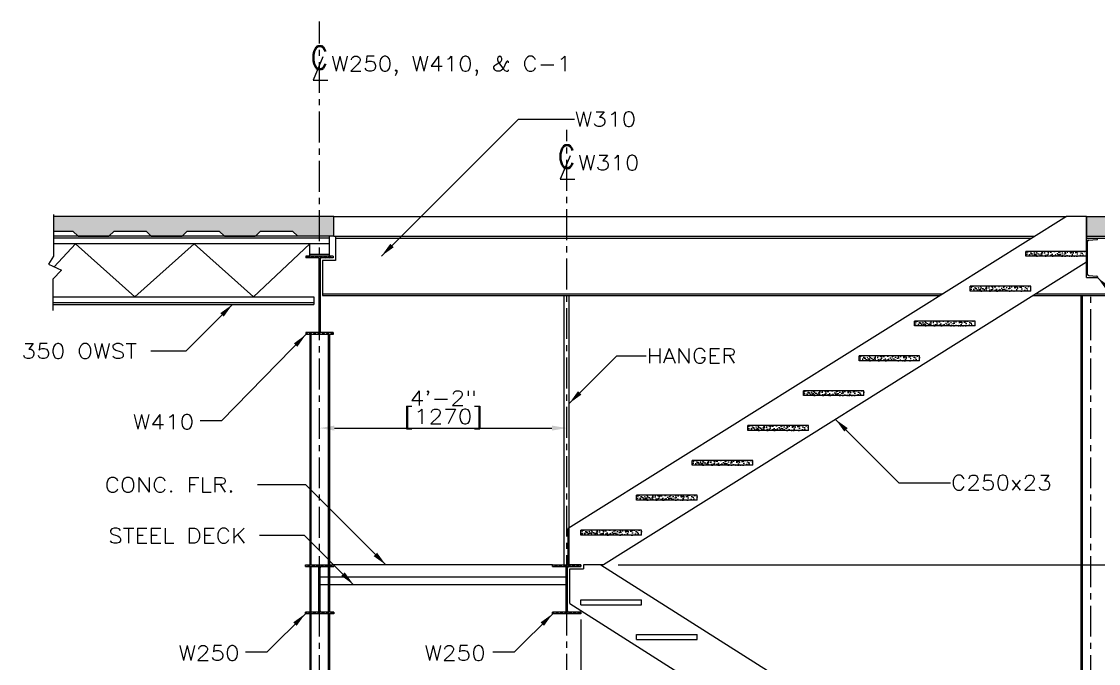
# Model space of a CAD drawing. Header units: inches. Extents: x -44 to 9761, y -1166 to 3580.
# Drawn here: x 8155.7 to 8373.6, y 2976.7 to 3106.6 of the extents above; entities that cross this region are included whole.
import ezdxf

# ---------------------------------------------------------------- set-up
doc = ezdxf.new("R2010")
doc.units = ezdxf.units.IN
doc.header["$MEASUREMENT"] = 0
doc.linetypes.add('CENTER', pattern=[2, 1.25, -0.25, 0.25, -0.25])
doc.layers.get('DEFPOINTS').update_dxf_attribs({"linetype": 'CONTINUOUS'})
for name, color, linetype in [('Center', 251, 'CENTER'), ('L1', 1, 'CONTINUOUS'), ('LAYER131A', 131, 'CONTINUOUS'), ('Section-Stiffener', 2, 'CONTINUOUS'), ('Section_Hanger', 150, 'CONTINUOUS'), ('Struc_Section_Conc', 71, 'CONTINUOUS'), ('Struc_Section_Dim', 5, 'CONTINUOUS'), ('Struc_Section_Steel', 11, 'CONTINUOUS'), ('Struc_Steel_Beam', 22, 'CONTINUOUS'), ('Struc_Steel_Deck', 41, 'CONTINUOUS'), ('Struc_Steel_Joist', 21, 'CONTINUOUS'), ('TEXT', 4, 'CONTINUOUS')]:
    doc.layers.add(name, color=color, linetype=linetype)
doc.styles.add('ROMANS', font='ROMANS.SHX', dxfattribs={"width": 0.8})
doc.styles.add('ROMANS-115', font='romans.shx', dxfattribs={"width": 1.15})
doc.dimstyles.new('48-ROMANS-115', dxfattribs={"dimtxt": 3, "dimasz": 3, "dimexe": 3, "dimexo": 3, "dimgap": 0.0625, "dimtad": 1, "dimdec": 4, "dimzin": 1, "dimdsep": 46, "dimlunit": 4, "dimtxsty": 'ROMANS-115', "dimcen": 0.0625, "dimclrd": 256, "dimclre": 256, "dimclrt": 256, "dimadec": 0, "dimazin": 0, "dimtfac": 1, "dimtdec": 4, "dimtofl": 0, "dimtmove": 0, "dimatfit": 0, "dimfxl": 1, "dimfrac": 2, "dimtolj": 1, "dimtzin": 0, "dimarcsym": 0})
doc.dimstyles.new('Copy of 48-ROMANS-115-BPV', dxfattribs={"dimtxt": 3, "dimasz": 3, "dimexe": 3, "dimexo": 3, "dimgap": 0.0625, "dimtad": 1, "dimdec": 4, "dimzin": 1, "dimdsep": 46, "dimlunit": 4, "dimtxsty": 'ROMANS-115', "dimcen": 0.0625, "dimclrd": 256, "dimclre": 256, "dimclrt": 256, "dimadec": 0, "dimazin": 0, "dimtfac": 1, "dimtdec": 4, "dimtofl": 0, "dimtmove": 0, "dimatfit": 0, "dimfxl": 1, "dimfrac": 2, "dimtolj": 1, "dimtzin": 0, "dimarcsym": 0})

# ---------------------------------------------------------------- blocks, each defined once
blk = doc.blocks.new('*D41')
at = {"layer": 'DEFPOINTS', "color": 0, "transparency": 16777216}
for p in [(8470.63, 3067.14), (8273.43, 2996.64), (8468.81, 2996.64)]:
    blk.add_point(p, dxfattribs=at)
at = {"layer": 'Struc_Section_Dim', "lineweight": -2, "transparency": 16777216}
for p, q in [((8467.63, 3067.14), (8465.81, 3067.14)), ((8468.81, 3064.14), (8468.81, 2999.64)), ((8276.43, 2996.64), (8471.81, 2996.64))]:
    blk.add_line(p, q, dxfattribs=at)
at = {"layer": 'Struc_Section_Dim', "transparency": 16777216}
for points in [[(8468.31, 3064.14), (8469.31, 3064.14), (8468.81, 3067.14)], [(8468.31, 2999.64), (8469.31, 2999.64), (8468.81, 2996.64)]]:
    blk.add_solid(points, dxfattribs=at)
at = {"layer": 'Struc_Section_Dim', "transparency": 16777216, "insert": (8466.46, 3031.89), "char_height": 3, "attachment_point": 5, "rotation": 90, "style": 'ROMANS-115'}
blk.add_mtext('\\A1;5\'-10 1/2" [1791]', dxfattribs=at)
blk = doc.blocks.new('*D42')
at = {"layer": 'DEFPOINTS', "color": 0, "transparency": 16777216}
for p in [(8273.43, 2996.64), (8468.81, 2926.14), (8468.81, 2926.14)]:
    blk.add_point(p, dxfattribs=at)
at = {"layer": 'Struc_Section_Dim', "lineweight": -2, "transparency": 16777216}
for p, q in [((8276.43, 2996.64), (8471.81, 2996.64)), ((8468.81, 2993.64), (8468.81, 2929.14))]:
    blk.add_line(p, q, dxfattribs=at)
at = {"layer": 'Struc_Section_Dim', "transparency": 16777216}
for points in [[(8468.31, 2993.64), (8469.31, 2993.64), (8468.81, 2996.64)], [(8468.31, 2929.14), (8469.31, 2929.14), (8468.81, 2926.14)]]:
    blk.add_solid(points, dxfattribs=at)
at = {"layer": 'Struc_Section_Dim', "transparency": 16777216, "insert": (8466.46, 2961.39), "char_height": 3, "attachment_point": 5, "rotation": 90, "style": 'ROMANS-115'}
blk.add_mtext('\\A1;5\'-10 1/2" [1791]', dxfattribs=at)
blk = doc.blocks.new('*D45')
at = {"layer": 'DEFPOINTS', "color": 0, "transparency": 16777216}
for p in [(8268.9, 2988.59), (8371.15, 2900.16), (8371.15, 2899.15)]:
    blk.add_point(p, dxfattribs=at)
at = {"layer": 'Struc_Section_Dim', "lineweight": -2, "transparency": 16777216}
for p, q in [((8271.9, 2899.15), (8368.15, 2899.15)), ((8371.15, 2897.16), (8371.15, 2896.15))]:
    blk.add_line(p, q, dxfattribs=at)
at = {"layer": 'Struc_Section_Dim', "transparency": 16777216}
for points in [[(8271.9, 2899.65), (8271.9, 2898.65), (8268.9, 2899.15)], [(8368.15, 2899.65), (8368.15, 2898.65), (8371.15, 2899.15)]]:
    blk.add_solid(points, dxfattribs=at)
at = {"layer": 'Struc_Section_Dim', "transparency": 16777216, "insert": (8320.03, 2902.16), "char_height": 3, "attachment_point": 5, "style": 'ROMANS-115'}
blk.add_mtext('\\A1;\\A1;9T @ 11-\\H0.7x;\\S1/4;"[286]', dxfattribs=at)
blk = doc.blocks.new('*D46')
at = {"layer": 'DEFPOINTS', "color": 0, "transparency": 16777216}
for p in [(8268.9, 2988.59), (8371.15, 2932.19), (8371.15, 2886.88)]:
    blk.add_point(p, dxfattribs=at)
at = {"layer": 'Struc_Section_Dim', "lineweight": -2, "transparency": 16777216}
for p, q in [((8268.9, 2985.59), (8268.9, 2883.88)), ((8371.15, 2929.19), (8371.15, 2883.88)), ((8271.9, 2886.88), (8368.15, 2886.88))]:
    blk.add_line(p, q, dxfattribs=at)
at = {"layer": 'Struc_Section_Dim', "transparency": 16777216}
for points in [[(8271.9, 2887.38), (8271.9, 2886.38), (8268.9, 2886.88)], [(8368.15, 2887.38), (8368.15, 2886.38), (8371.15, 2886.88)]]:
    blk.add_solid(points, dxfattribs=at)
at = {"layer": 'Struc_Section_Dim', "transparency": 16777216, "insert": (8320.03, 2889.23), "char_height": 3, "attachment_point": 5, "style": 'ROMANS-115'}
blk.add_mtext('\\A1;8\'-6 1/4" [2597]', dxfattribs=at)
blk = doc.blocks.new('CLMARK')
at = {"layer": 'TEXT'}
for p, q in [((1.52, 4.57), (-3.55, -7.61)), ((-3.55, -7.61), (4.06, -7.61))]:
    blk.add_line(p, q, dxfattribs=at)
at = {"layer": 'TEXT', "style": 'ROMANS', "width": 0.8}
blk.add_text('C', height=12, dxfattribs=at).set_placement((-4.59, -1.9))
blk = doc.blocks.new('*D28')
at = {"layer": 'DEFPOINTS', "color": 0, "transparency": 16777216}
for p in [(8266.03, 3024.33), (8216.03, 3023.08), (8266.03, 3023.08)]:
    blk.add_point(p, dxfattribs=at)
at = {"layer": 'Section-Stiffener', "lineweight": -2, "transparency": 16777216}
blk.add_line((8219.03, 3024.33), (8263.03, 3024.33), dxfattribs=at)
at = {"layer": 'Section-Stiffener', "transparency": 16777216}
for points in [[(8219.03, 3024.83), (8219.03, 3023.83), (8216.03, 3024.33)], [(8263.03, 3024.83), (8263.03, 3023.83), (8266.03, 3024.33)]]:
    blk.add_solid(points, dxfattribs=at)
at = {"layer": 'Section-Stiffener', "transparency": 16777216, "char_height": 3, "attachment_point": 5, "style": 'ROMANS-115'}
for s, insert in [('\\A1;4\'-2"', (8241.03, 3030.38)), ('\\A1;[1270]', (8241.03, 3026.18))]:
    blk.add_mtext(s, dxfattribs=dict(at, insert=insert))

msp = doc.modelspace()

# ---------------------------------------------------------------- hatches: boundary and pattern name
at = {"layer": 'LAYER131A', "ltscale": 2}
h = msp.add_hatch(dxfattribs=at)
h.set_pattern_fill('AR-CONC', color=256, scale=0.2, style=0)
h.set_pattern_definition([(50, (7769.2176, 3009.6492), (1.4345204, -0.1255043), [0.15, -1.65]), (355, (7769.2176, 3009.6492), (-0.2775027, 1.5043843), [0.12, -1.32]), (100.4514, (7769.3371, 3009.6387), (1.1570188, 1.378879), [0.1274804, -1.4022842]), (46.1842, (7769.2176, 3010.0492), (2.134482, -0.331038), [0.225, -2.475]), (96.6356, (7769.3955, 3010.0216), (1.8693254, 1.948236), [0.1912206, -2.103426]), (351.1842, (7769.2176, 3010.0492), (1.869324, 1.948237), [0.18, -1.98]), (21, (7769.4176, 3009.9492), (1.193814, -0.8052378), [0.15, -1.65]), (326, (7769.4176, 3009.9492), (0.4866307, 1.4503), [0.12, -1.32]), (71.4514, (7769.5171, 3009.882), (1.6804453, 0.645061), [0.1274804, -1.4022842]), (37.5, (7769.2176, 3009.64916), (0.0243197, 0.6657877), [0, -1.304, 0, -1.34, 0, -1.325]), (7.5, (7769.2176, 3009.64916), (0.5261391, 0.7888234), [0, -0.764, 0, -1.274, 0, -0.505]), (327.5, (7768.7716, 3009.64916), (1.06764487, -0.04510974), [0, -0.5, 0, -1.56, 0, -2.07]), (317.5, (7768.5716, 3009.6492), (1.1663723, 0.20021), [0, -0.65, 0, -1.036, 0, -1.47])])
h.paths.add_polyline_path([(8429.5912, 3067.1448), (8371.15362, 3067.1448), (8371.15362, 3063.1448), (8429.63012, 3063.1448), (8429.63012, 3063.8607), (8429.04625, 3064.36613), (8429.90259, 3064.9882), (8429.5912, 3065.41587)])
h = msp.add_hatch(dxfattribs=at)
h.set_pattern_fill('AR-CONC', color=256, scale=0.2, style=0)
h.set_pattern_definition([(50, (7983.9376, 3066.0492), (1.4345204, -0.1255043), [0.15, -1.65]), (355, (7983.9376, 3066.0492), (-0.2775027, 1.504384), [0.12, -1.32]), (100.4514, (7984.0571, 3066.0387), (1.157019, 1.378879), [0.1274804, -1.402284]), (46.1842, (7983.9376, 3066.4492), (2.134482, -0.331038), [0.225, -2.475]), (96.6356, (7984.1154, 3066.4216), (1.869325, 1.948236), [0.19122, -2.103426]), (351.1842, (7983.9376, 3066.4492), (1.869324, 1.948237), [0.18, -1.98]), (21, (7984.1376, 3066.3492), (1.193814, -0.8052378), [0.15, -1.65]), (326, (7984.1376, 3066.3492), (0.4866307, 1.4503), [0.12, -1.32]), (71.4514, (7984.237, 3066.282), (1.6804453, 0.645061), [0.1274804, -1.402284]), (37.5, (7983.93756, 3066.04916), (0.0243197, 0.6657877), [0, -1.304, 0, -1.34, 0, -1.325]), (7.5, (7983.93756, 3066.04916), (0.5261391, 0.7888234), [0, -0.764, 0, -1.274, 0, -0.505]), (327.5, (7983.49156, 3066.04916), (1.0676449, -0.04510974), [0, -0.5, 0, -1.56, 0, -2.07]), (317.5, (7983.2916, 3066.0492), (1.1663723, 0.20021), [0, -0.65, 0, -1.036, 0, -1.47])])
h.paths.add_polyline_path([(8371.15362, 3060.0948), (8358.90362, 3060.0948), (8358.90362, 3059.0948), (8371.15362, 3059.0948)])
h = msp.add_hatch(dxfattribs=at)
h.set_pattern_fill('AR-CONC', color=256, scale=0.2, style=0)
h.set_pattern_definition([(50, (7972.6876, 3058.9992), (1.4345204, -0.1255043), [0.15, -1.65]), (355, (7972.6876, 3058.9992), (-0.2775027, 1.504384), [0.12, -1.32]), (100.4514, (7972.8071, 3058.9887), (1.157019, 1.378879), [0.1274804, -1.402284]), (46.1842, (7972.6876, 3059.3992), (2.134482, -0.331038), [0.225, -2.475]), (96.6356, (7972.8654, 3059.3716), (1.869325, 1.948236), [0.19122, -2.103426]), (351.1842, (7972.6876, 3059.3992), (1.869324, 1.948237), [0.18, -1.98]), (21, (7972.8876, 3059.2992), (1.193814, -0.8052378), [0.15, -1.65]), (326, (7972.8876, 3059.2992), (0.4866307, 1.4503), [0.12, -1.32]), (71.4514, (7972.987, 3059.232), (1.6804453, 0.645061), [0.1274804, -1.402284]), (37.5, (7972.68756, 3058.99916), (0.0243197, 0.6657877), [0, -1.304, 0, -1.34, 0, -1.325]), (7.5, (7972.68756, 3058.99916), (0.5261391, 0.7888234), [0, -0.764, 0, -1.274, 0, -0.505]), (327.5, (7972.24156, 3058.99916), (1.0676449, -0.04510974), [0, -0.5, 0, -1.56, 0, -2.07]), (317.5, (7972.0416, 3058.9992), (1.1663723, 0.20021), [0, -0.65, 0, -1.036, 0, -1.47])])
h.paths.add_polyline_path([(8359.90362, 3053.0448), (8347.65362, 3053.0448), (8347.65362, 3052.0448), (8359.90362, 3052.0448)])
h = msp.add_hatch(dxfattribs=at)
h.set_pattern_fill('AR-CONC', color=256, scale=0.2, style=0)
h.set_pattern_definition([(50, (7961.4376, 3051.9492), (1.4345204, -0.1255043), [0.15, -1.65]), (355, (7961.4376, 3051.9492), (-0.2775027, 1.504384), [0.12, -1.32]), (100.4514, (7961.5571, 3051.9387), (1.157019, 1.378879), [0.1274804, -1.402284]), (46.1842, (7961.4376, 3052.3492), (2.134482, -0.331038), [0.225, -2.475]), (96.6356, (7961.6154, 3052.3216), (1.869325, 1.948236), [0.19122, -2.103426]), (351.1842, (7961.4376, 3052.3492), (1.869324, 1.948237), [0.18, -1.98]), (21, (7961.6376, 3052.2492), (1.193814, -0.8052378), [0.15, -1.65]), (326, (7961.6376, 3052.2492), (0.4866307, 1.4503), [0.12, -1.32]), (71.4514, (7961.737, 3052.182), (1.6804453, 0.645061), [0.1274804, -1.402284]), (37.5, (7961.43756, 3051.94916), (0.0243197, 0.6657877), [0, -1.304, 0, -1.34, 0, -1.325]), (7.5, (7961.43756, 3051.94916), (0.5261391, 0.7888234), [0, -0.764, 0, -1.274, 0, -0.505]), (327.5, (7960.99156, 3051.94916), (1.0676449, -0.04510974), [0, -0.5, 0, -1.56, 0, -2.07]), (317.5, (7960.7916, 3051.9492), (1.1663723, 0.20021), [0, -0.65, 0, -1.036, 0, -1.47])])
h.paths.add_polyline_path([(8348.65362, 3045.9948), (8336.40362, 3045.9948), (8336.40362, 3044.9948), (8348.65362, 3044.9948)])
h = msp.add_hatch(dxfattribs=at)
h.set_pattern_fill('AR-CONC', color=256, scale=0.2, style=0)
h.set_pattern_definition([(50, (7950.1876, 3044.8992), (1.4345204, -0.1255043), [0.15, -1.65]), (355, (7950.1876, 3044.8992), (-0.2775027, 1.504384), [0.12, -1.32]), (100.4514, (7950.3071, 3044.8887), (1.157019, 1.378879), [0.1274804, -1.402284]), (46.1842, (7950.1876, 3045.2992), (2.134482, -0.331038), [0.225, -2.475]), (96.6356, (7950.3654, 3045.2716), (1.869325, 1.948236), [0.19122, -2.103426]), (351.1842, (7950.1876, 3045.2992), (1.869324, 1.948237), [0.18, -1.98]), (21, (7950.3876, 3045.1992), (1.193814, -0.8052378), [0.15, -1.65]), (326, (7950.3876, 3045.1992), (0.4866307, 1.4503), [0.12, -1.32]), (71.4514, (7950.487, 3045.132), (1.6804453, 0.645061), [0.1274804, -1.402284]), (37.5, (7950.18756, 3044.89916), (0.0243197, 0.6657877), [0, -1.304, 0, -1.34, 0, -1.325]), (7.5, (7950.18756, 3044.89916), (0.5261391, 0.7888234), [0, -0.764, 0, -1.274, 0, -0.505]), (327.5, (7949.74156, 3044.89916), (1.0676449, -0.04510974), [0, -0.5, 0, -1.56, 0, -2.07]), (317.5, (7949.5416, 3044.8992), (1.1663723, 0.20021), [0, -0.65, 0, -1.036, 0, -1.47])])
h.paths.add_polyline_path([(8337.40362, 3038.9448), (8325.15362, 3038.9448), (8325.15362, 3037.9448), (8337.40362, 3037.9448)])
h = msp.add_hatch(dxfattribs=at)
h.set_pattern_fill('AR-CONC', color=256, scale=0.2, style=0)
h.set_pattern_definition([(50, (7938.9376, 3037.8492), (1.4345204, -0.1255043), [0.15, -1.65]), (355, (7938.9376, 3037.8492), (-0.2775027, 1.504384), [0.12, -1.32]), (100.4514, (7939.0571, 3037.8387), (1.157019, 1.378879), [0.1274804, -1.402284]), (46.1842, (7938.9376, 3038.2492), (2.134482, -0.331038), [0.225, -2.475]), (96.6356, (7939.1154, 3038.2216), (1.869325, 1.948236), [0.19122, -2.103426]), (351.1842, (7938.9376, 3038.2492), (1.869324, 1.948237), [0.18, -1.98]), (21, (7939.1376, 3038.1492), (1.193814, -0.8052378), [0.15, -1.65]), (326, (7939.1376, 3038.1492), (0.4866307, 1.4503), [0.12, -1.32]), (71.4514, (7939.237, 3038.082), (1.6804453, 0.645061), [0.1274804, -1.402284]), (37.5, (7938.93756, 3037.84916), (0.0243197, 0.6657877), [0, -1.304, 0, -1.34, 0, -1.325]), (7.5, (7938.93756, 3037.84916), (0.5261391, 0.7888234), [0, -0.764, 0, -1.274, 0, -0.505]), (327.5, (7938.49156, 3037.84916), (1.0676449, -0.04510974), [0, -0.5, 0, -1.56, 0, -2.07]), (317.5, (7938.2916, 3037.8492), (1.1663723, 0.20021), [0, -0.65, 0, -1.036, 0, -1.47])])
h.paths.add_polyline_path([(8326.15362, 3031.8948), (8313.90362, 3031.8948), (8313.90362, 3030.8948), (8326.15362, 3030.8948)])
h = msp.add_hatch(dxfattribs=at)
h.set_pattern_fill('AR-CONC', color=256, scale=0.2, style=0)
h.set_pattern_definition([(50, (7927.6876, 3030.7992), (1.4345204, -0.1255043), [0.15, -1.65]), (355, (7927.6876, 3030.7992), (-0.2775027, 1.504384), [0.12, -1.32]), (100.4514, (7927.8071, 3030.7887), (1.157019, 1.378879), [0.1274804, -1.402284]), (46.1842, (7927.6876, 3031.1992), (2.134482, -0.331038), [0.225, -2.475]), (96.6356, (7927.8654, 3031.1716), (1.869325, 1.948236), [0.19122, -2.103426]), (351.1842, (7927.6876, 3031.1992), (1.869324, 1.948237), [0.18, -1.98]), (21, (7927.8876, 3031.0992), (1.193814, -0.8052378), [0.15, -1.65]), (326, (7927.8876, 3031.0992), (0.4866307, 1.4503), [0.12, -1.32]), (71.4514, (7927.987, 3031.032), (1.6804453, 0.645061), [0.1274804, -1.402284]), (37.5, (7927.68756, 3030.79916), (0.0243197, 0.6657877), [0, -1.304, 0, -1.34, 0, -1.325]), (7.5, (7927.68756, 3030.79916), (0.5261391, 0.7888234), [0, -0.764, 0, -1.274, 0, -0.505]), (327.5, (7927.24156, 3030.79916), (1.0676449, -0.04510974), [0, -0.5, 0, -1.56, 0, -2.07]), (317.5, (7927.0416, 3030.7992), (1.1663723, 0.20021), [0, -0.65, 0, -1.036, 0, -1.47])])
h.paths.add_polyline_path([(8314.90362, 3024.8448), (8302.65362, 3024.8448), (8302.65362, 3023.8448), (8314.90362, 3023.8448)])
h = msp.add_hatch(dxfattribs=at)
h.set_pattern_fill('AR-CONC', color=256, scale=0.2, style=0)
h.set_pattern_definition([(50, (7916.4376, 3023.7492), (1.4345204, -0.1255043), [0.15, -1.65]), (355, (7916.4376, 3023.7492), (-0.2775027, 1.504384), [0.12, -1.32]), (100.4514, (7916.5571, 3023.7387), (1.157019, 1.378879), [0.1274804, -1.402284]), (46.1842, (7916.4376, 3024.1492), (2.134482, -0.331038), [0.225, -2.475]), (96.6356, (7916.6154, 3024.1216), (1.869325, 1.948236), [0.19122, -2.103426]), (351.1842, (7916.4376, 3024.1492), (1.869324, 1.948237), [0.18, -1.98]), (21, (7916.6376, 3024.0492), (1.193814, -0.8052378), [0.15, -1.65]), (326, (7916.6376, 3024.0492), (0.4866307, 1.4503), [0.12, -1.32]), (71.4514, (7916.737, 3023.982), (1.6804453, 0.645061), [0.1274804, -1.402284]), (37.5, (7916.43756, 3023.74916), (0.0243197, 0.6657877), [0, -1.304, 0, -1.34, 0, -1.325]), (7.5, (7916.43756, 3023.74916), (0.5261391, 0.7888234), [0, -0.764, 0, -1.274, 0, -0.505]), (327.5, (7915.99156, 3023.74916), (1.0676449, -0.04510974), [0, -0.5, 0, -1.56, 0, -2.07]), (317.5, (7915.7916, 3023.7492), (1.1663723, 0.20021), [0, -0.65, 0, -1.036, 0, -1.47])])
h.paths.add_polyline_path([(8303.65362, 3017.7948), (8291.40362, 3017.7948), (8291.40362, 3016.7948), (8303.65362, 3016.7948)])
h = msp.add_hatch(dxfattribs=at)
h.set_pattern_fill('AR-CONC', color=256, scale=0.2, style=0)
h.set_pattern_definition([(50, (7905.1876, 3016.6992), (1.4345204, -0.1255043), [0.15, -1.65]), (355, (7905.1876, 3016.6992), (-0.2775027, 1.504384), [0.12, -1.32]), (100.4514, (7905.3071, 3016.6887), (1.157019, 1.378879), [0.1274804, -1.402284]), (46.1842, (7905.1876, 3017.0992), (2.134482, -0.331038), [0.225, -2.475]), (96.6356, (7905.3654, 3017.0716), (1.869325, 1.948236), [0.19122, -2.103426]), (351.1842, (7905.1876, 3017.0992), (1.869324, 1.948237), [0.18, -1.98]), (21, (7905.3876, 3016.9992), (1.193814, -0.8052378), [0.15, -1.65]), (326, (7905.3876, 3016.9992), (0.4866307, 1.4503), [0.12, -1.32]), (71.4514, (7905.487, 3016.932), (1.6804453, 0.645061), [0.1274804, -1.402284]), (37.5, (7905.18756, 3016.69916), (0.0243197, 0.6657877), [0, -1.304, 0, -1.34, 0, -1.325]), (7.5, (7905.18756, 3016.69916), (0.5261391, 0.7888234), [0, -0.764, 0, -1.274, 0, -0.505]), (327.5, (7904.74156, 3016.69916), (1.0676449, -0.04510974), [0, -0.5, 0, -1.56, 0, -2.07]), (317.5, (7904.5416, 3016.6992), (1.1663723, 0.20021), [0, -0.65, 0, -1.036, 0, -1.47])])
h.paths.add_polyline_path([(8292.40362, 3010.7448), (8280.15362, 3010.7448), (8280.15362, 3009.7448), (8292.40362, 3009.7448)])
h = msp.add_hatch(dxfattribs=at)
h.set_pattern_fill('AR-CONC', color=256, scale=0.2, style=0)
h.set_pattern_definition([(50, (7893.9376, 3009.6492), (1.4345204, -0.1255043), [0.15, -1.65]), (355, (7893.9376, 3009.6492), (-0.2775027, 1.504384), [0.12, -1.32]), (100.4514, (7894.0571, 3009.6387), (1.157019, 1.378879), [0.1274804, -1.402284]), (46.1842, (7893.9376, 3010.0492), (2.134482, -0.331038), [0.225, -2.475]), (96.6356, (7894.1154, 3010.0216), (1.869325, 1.948236), [0.19122, -2.103426]), (351.1842, (7893.9376, 3010.0492), (1.869324, 1.948237), [0.18, -1.98]), (21, (7894.1376, 3009.9492), (1.193814, -0.8052378), [0.15, -1.65]), (326, (7894.1376, 3009.9492), (0.4866307, 1.4503), [0.12, -1.32]), (71.4514, (7894.237, 3009.882), (1.6804453, 0.645061), [0.1274804, -1.402284]), (37.5, (7893.93756, 3009.64916), (0.0243197, 0.6657877), [0, -1.304, 0, -1.34, 0, -1.325]), (7.5, (7893.93756, 3009.64916), (0.5261391, 0.7888234), [0, -0.764, 0, -1.274, 0, -0.505]), (327.5, (7893.49156, 3009.64916), (1.0676449, -0.04510974), [0, -0.5, 0, -1.56, 0, -2.07]), (317.5, (7893.2916, 3009.6492), (1.1663723, 0.20021), [0, -0.65, 0, -1.036, 0, -1.47])])
h.paths.add_polyline_path([(8281.15362, 3003.6948), (8268.90362, 3003.6948), (8268.90362, 3002.6948), (8281.15362, 3002.6948)])
at = {"layer": 'Struc_Section_Dim', "ltscale": 2}
h = msp.add_hatch(dxfattribs=at)
h.set_pattern_fill('AR-CONC', color=256, scale=0.2, style=0)
h.set_pattern_definition([(50, (7769.0926, 2503.1176), (1.4345204, -0.1255043), [0.15, -1.65]), (355, (7769.0926, 2503.1176), (-0.2775027, 1.5043843), [0.12, -1.32]), (100.4514, (7769.2121, 2503.1072), (1.1570188, 1.378879), [0.1274804, -1.4022842]), (46.1842, (7769.0926, 2503.5176), (2.134482, -0.331038), [0.225, -2.475]), (96.6356, (7769.2705, 2503.49), (1.8693254, 1.948236), [0.1912206, -2.103426]), (351.1842, (7769.0926, 2503.5176), (1.869324, 1.948237), [0.18, -1.98]), (21, (7769.2926, 2503.4176), (1.1938141, -0.8052378), [0.15, -1.65]), (326, (7769.2926, 2503.4176), (0.4866307, 1.4503), [0.12, -1.32]), (71.4514, (7769.3921, 2503.3505), (1.6804453, 0.645061), [0.1274804, -1.4022842]), (37.5, (7769.0926, 2503.1176), (0.0243197, 0.6657877), [0, -1.304, 0, -1.34, 0, -1.325]), (7.5, (7769.0926, 2503.1176), (0.5261391, 0.7888234), [0, -0.764, 0, -1.274, 0, -0.505]), (327.5, (7768.6466, 2503.1176), (1.06764487, -0.04510974), [0, -0.5, 0, -1.56, 0, -2.07]), (317.5, (7768.4466, 2503.1176), (1.1663723, 0.20021), [0, -0.65, 0, -1.036, 0, -1.47])])
h.paths.add_polyline_path([(8216.02862, 3067.1448), (8162.23318, 3067.1448), (8162.23318, 3064.19015), (8166.12804, 3064.19015), (8167.17338, 3063.1448), (8173.42077, 3063.1448), (8174.46612, 3064.19015), (8180.94054, 3064.19015), (8181.98588, 3063.1448), (8188.23327, 3063.1448), (8189.27862, 3064.19015), (8195.75304, 3064.19015), (8196.79838, 3063.1448), (8203.04577, 3063.1448), (8204.09112, 3064.19015), (8210.56554, 3064.19015), (8211.61088, 3063.1448), (8216.02862, 3063.1448)])
h.paths.add_polyline_path([(8218.90362, 3067.1448), (8216.02862, 3067.1448), (8216.02862, 3063.1448), (8218.02862, 3063.1448), (8218.90362, 3063.1448)])
at = {"layer": 'Struc_Section_Steel', "ltscale": 2}
h = msp.add_hatch(dxfattribs=at)
h.set_pattern_fill('STEEL', color=256, scale=5, style=0)
h.set_pattern_definition([(45, (8111.153, 3012.8967), (-0.4419417, 0.4419417), []), (45, (8111.153, 3013.2092), (-0.4419417, 0.4419417), [])])
h.paths.add_polyline_path([(8218.90362, 2996.3323), (8218.90362, 2996.6448), (8213.15362, 2996.6448), (8213.15362, 2996.3323), (8215.65362, 2996.3323, -0.414213562), (8215.90362, 2996.0823), (8215.90362, 2987.3323, -0.414213562), (8215.65362, 2987.0823), (8213.15362, 2987.0823), (8213.15362, 2986.7698), (8218.90362, 2986.7698), (8218.90362, 2987.0823), (8216.40362, 2987.0823, -0.414213562), (8216.15362, 2987.3323), (8216.15362, 2996.0823, -0.414213562), (8216.40362, 2996.3323)])
h = msp.add_hatch(dxfattribs=at)
h.set_pattern_fill('STEEL', color=256, scale=5, style=0)
h.set_pattern_definition([(45, (8161.153, 3012.8967), (-0.4419417, 0.4419417), []), (45, (8161.153, 3013.2092), (-0.4419417, 0.4419417), [])])
h.paths.add_polyline_path([(8268.90362, 2996.3323), (8268.90362, 2996.6448), (8263.15362, 2996.6448), (8263.15362, 2996.3323), (8265.65362, 2996.3323, -0.414213562), (8265.90362, 2996.0823), (8265.90362, 2987.3323, -0.414213562), (8265.65362, 2987.0823), (8263.15362, 2987.0823), (8263.15362, 2986.7698), (8268.90362, 2986.7698), (8268.90362, 2987.0823), (8266.40362, 2987.0823, -0.414213562), (8266.15362, 2987.3323), (8266.15362, 2996.0823, -0.414213562), (8266.40362, 2996.3323)])
at = {"layer": 'Struc_Steel_Beam'}
h = msp.add_hatch(dxfattribs=at)
h.set_pattern_fill('STEEL', color=256, scale=5, style=0)
h.set_pattern_definition([(135, (8375.9514, 3075.0992), (0.4419417, 0.4419417), []), (135, (8375.9514, 3075.4117), (0.4419417, 0.4419417), [])])
h.paths.add_polyline_path([(8218.77862, 3059.1448), (8218.77862, 3058.7698), (8216.15362, 3058.7698), (8216.15362, 3043.6448), (8218.77862, 3043.6448), (8218.77862, 3043.2698), (8216.02862, 3043.2698), (8216.02862, 3059.1448)])
h.paths.add_polyline_path([(8213.27862, 3058.7698), (8213.27862, 3059.1448), (8216.02862, 3059.1448), (8216.02862, 3043.2698), (8213.27862, 3043.2698), (8213.27862, 3043.6448), (8215.90362, 3043.6448), (8215.90362, 3058.7698)])

# ---------------------------------------------------------------- linework, layer by layer
at = {"layer": 'Center', "ltscale": 5}
for p, q in [((8216.02862, 2902.1448), (8216.02862, 3106.5996)), ((8266.02862, 2952.36878), (8266.02862, 3084.71255)), ((8372.02862, 2902.1448), (8372.02862, 3051.1448))]:
    msp.add_line(p, q, dxfattribs=at)
at = {"layer": 'L1'}
for p, q in [((8162.23318, 3067.54473), (8162.23318, 3059.10525)), ((8162.23318, 3059.10525), (8161.17579, 3057.52087)), ((8161.17579, 3057.52087), (8163.81926, 3056.28954)), ((8163.81926, 3056.28954), (8162.05695, 3054.49632)), ((8162.05695, 3054.49632), (8162.05695, 3048.13375))]:
    msp.add_line(p, q, dxfattribs=at)
at = {"layer": 'LAYER131A'}
for p, q in [((8358.90362, 3059.0948), (8358.90362, 3060.0948)), ((8371.15362, 3060.0948), (8358.90362, 3060.0948)), ((8371.15362, 3059.0948), (8358.90362, 3059.0948)), ((8371.15362, 3059.0948), (8371.15362, 3060.0948)), ((8347.65362, 3052.0448), (8347.65362, 3053.0448)), ((8359.90362, 3053.0448), (8347.65362, 3053.0448)), ((8359.90362, 3052.0448), (8359.90362, 3053.0448)), ((8359.90362, 3052.0448), (8347.65362, 3052.0448)), ((8370.02862, 3051.1448), (8370.02862, 2935.19846)), ((8336.40362, 3044.9948), (8336.40362, 3045.9948)), ((8348.65362, 3045.9948), (8336.40362, 3045.9948)), ((8348.65362, 3044.9948), (8348.65362, 3045.9948)), ((8348.65362, 3044.9948), (8336.40362, 3044.9948)), ((8214.02862, 3043.2698), (8214.02862, 2996.6448)), ((8218.02862, 3043.2698), (8218.02862, 2996.6448)), ((8325.15362, 3037.9448), (8325.15362, 3038.9448)), ((8337.40362, 3038.9448), (8325.15362, 3038.9448)), ((8337.40362, 3037.9448), (8325.15362, 3037.9448)), ((8337.40362, 3038.9448), (8326.15362, 3038.9448)), ((8337.40362, 3037.9448), (8337.40362, 3038.9448)), ((8313.90362, 3030.8948), (8313.90362, 3031.8948)), ((8326.15362, 3031.8948), (8313.90362, 3031.8948)), ((8326.15362, 3030.8948), (8313.90362, 3030.8948)), ((8326.15362, 3030.8948), (8326.15362, 3031.8948)), ((8302.65362, 3023.8448), (8302.65362, 3024.8448)), ((8314.90362, 3024.8448), (8302.65362, 3024.8448)), ((8314.90362, 3023.8448), (8302.65362, 3023.8448)), ((8314.90362, 3023.8448), (8314.90362, 3024.8448)), ((8291.40362, 3016.7948), (8291.40362, 3017.7948)), ((8303.65362, 3017.7948), (8291.40362, 3017.7948)), ((8303.65362, 3016.7948), (8303.65362, 3017.7948)), ((8303.65362, 3016.7948), (8291.40362, 3016.7948)), ((8280.15362, 3009.7448), (8280.15362, 3010.7448)), ((8292.40362, 3010.7448), (8280.15362, 3010.7448)), ((8292.40362, 3009.7448), (8292.40362, 3010.7448)), ((8292.40362, 3009.7448), (8280.15362, 3009.7448)), ((8268.90362, 3002.6948), (8268.90362, 3003.6948)), ((8281.15362, 3003.6948), (8268.90362, 3003.6948)), ((8281.15362, 3002.6948), (8268.90362, 3002.6948)), ((8281.15362, 3002.6948), (8281.15362, 3003.6948)), ((8214.02862, 2996.3323), (8214.02862, 2987.0823)), ((8218.02862, 2996.3323), (8218.02862, 2987.0823)), ((8268.90362, 2988.5948), (8268.90362, 2989.5948)), ((8281.15362, 2988.5948), (8281.15362, 2989.5948)), ((8214.02862, 2986.7698), (8214.02862, 2926.1448)), ((8218.02862, 2986.7698), (8218.02862, 2926.1448)), ((8280.15362, 2981.5448), (8280.15362, 2982.5448)), ((8292.40362, 2981.5448), (8292.40362, 2982.5448))]:
    msp.add_line(p, q, dxfattribs=at)
at = {"layer": 'LAYER131A', "ltscale": 10}
for p, q in [((8268.90362, 2989.5948), (8281.15362, 2989.5948)), ((8268.90362, 2988.5948), (8281.15362, 2988.5948)), ((8280.15362, 2982.5448), (8292.40362, 2982.5448)), ((8280.15362, 2981.5448), (8292.40362, 2981.5448))]:
    msp.add_line(p, q, dxfattribs=at)
at = {"layer": 'Section_Hanger', "ltscale": 2}
for p, q in [((8265.52862, 2996.6448), (8265.52862, 3051.1448)), ((8266.52862, 2996.6448), (8266.52862, 3051.1448))]:
    msp.add_line(p, q, dxfattribs=at)
at = {"layer": 'Struc_Section_Conc', "ltscale": 2}
for p, q in [((8218.90362, 3067.1448), (8162.23318, 3067.1448)), ((8218.90362, 3063.1448), (8218.90362, 3067.1448)), ((8218.90362, 3067.1448), (8367.10271, 3067.1448)), ((8371.15362, 3067.1448), (8429.5912, 3067.1448)), ((8371.15362, 3063.1448), (8371.15362, 3067.1448)), ((8162.23318, 3064.19015), (8166.12804, 3064.19015)), ((8167.17338, 3063.1448), (8166.12804, 3064.19015)), ((8167.17338, 3063.1448), (8173.39083, 3063.1448)), ((8173.42077, 3063.1448), (8170.37367, 3063.1448)), ((8173.42077, 3063.1448), (8174.46612, 3064.19015)), ((8174.46612, 3064.19015), (8180.94054, 3064.19015)), ((8181.98588, 3063.1448), (8180.94054, 3064.19015)), ((8181.98588, 3063.1448), (8188.20333, 3063.1448)), ((8188.23327, 3063.1448), (8185.18617, 3063.1448)), ((8188.23327, 3063.1448), (8189.27862, 3064.19015)), ((8189.27862, 3064.19015), (8195.75304, 3064.19015)), ((8196.79838, 3063.1448), (8195.75304, 3064.19015)), ((8196.79838, 3063.1448), (8203.01583, 3063.1448)), ((8203.04577, 3063.1448), (8199.99867, 3063.1448)), ((8203.04577, 3063.1448), (8204.09112, 3064.19015)), ((8204.09112, 3064.19015), (8210.56554, 3064.19015)), ((8211.61088, 3063.1448), (8210.56554, 3064.19015)), ((8218.90362, 3063.1448), (8211.61088, 3063.1448)), ((8218.90362, 3063.1448), (8360.71973, 3063.1448)), ((8219.27862, 3063.1448), (8354.33675, 3063.1448)), ((8219.27862, 3063.1448), (8219.27862, 3058.2698)), ((8371.15362, 3063.1448), (8429.63012, 3063.1448)), ((8219.27862, 3062.7698), (8360.12132, 3062.7698)), ((8371.15362, 3062.7698), (8429.5912, 3062.7698)), ((8216.65362, 3058.2698), (8216.65362, 3051.1448)), ((8219.27862, 3058.2698), (8216.65362, 3058.2698)), ((8216.65362, 3051.5198), (8342.1692, 3051.5198)), ((8216.65362, 3051.1448), (8341.57079, 3051.1448)), ((8360.40268, 3051.1448), (8429.63012, 3051.1448)), ((8361.00109, 3051.5198), (8429.63012, 3051.5198)), ((8263.15362, 2996.6448), (8218.90362, 2996.6448)), ((8265.90362, 2992.6448), (8216.15362, 2992.6448))]:
    msp.add_line(p, q, dxfattribs=at)
at = {"layer": 'Struc_Section_Conc', "ltscale": 20}
msp.add_line((8265.90362, 2994.1448), (8216.15362, 2994.1448), dxfattribs=at)
at = {"layer": 'Struc_Section_Steel', "ltscale": 2}
for p, q in [((8367.10271, 3067.1448), (8266.34362, 3004.00244)), ((8371.15362, 3067.1448), (8367.10271, 3067.1448)), ((8371.15362, 3058.17709), (8371.15362, 3067.1448)), ((8371.15362, 3061.6448), (8371.15362, 3067.1448)), ((8371.15362, 3067.1448), (8371.15362, 3058.17709)), ((8371.15362, 3054.7698), (8371.15362, 3062.7698)), ((8371.15362, 3062.7698), (8373.40362, 3062.7698)), ((8371.40362, 3055.46137), (8371.40362, 3062.07823)), ((8371.63183, 3062.32728), (8373.28951, 3062.47231)), ((8373.40362, 3062.7698), (8373.40362, 3062.59683)), ((8371.15362, 3057.88206), (8273.4346, 2996.6448)), ((8371.15362, 3054.7698), (8373.40362, 3054.7698)), ((8371.63183, 3055.21233), (8373.28951, 3055.0673)), ((8373.40362, 3054.94277), (8373.40362, 3054.7698)), ((8266.34362, 2996.6448), (8266.34362, 3004.00244)), ((8213.15362, 2996.6448), (8215.71362, 2996.6448)), ((8213.15362, 2996.3323), (8213.15362, 2996.6448)), ((8263.15362, 2996.6448), (8265.71362, 2996.6448)), ((8263.15362, 2996.3323), (8263.15362, 2996.6448)), ((8268.90362, 2996.6448), (8266.34362, 2996.6448)), ((8268.90362, 2996.3323), (8268.90362, 2996.6448)), ((8273.4346, 2996.6448), (8269.40362, 2996.6448)), ((8272.95453, 2996.6448), (8372.15362, 2933.85337)), ((8266.65362, 2988.80663), (8365.62264, 2926.1448))]:
    msp.add_line(p, q, dxfattribs=at)
at = {"layer": 'Struc_Section_Steel', "ltscale": 4}
for p, q in [((8370.27862, 3051.1448), (8370.27862, 2926.1448)), ((8214.27862, 3043.2698), (8214.27862, 2996.6448)), ((8217.77862, 3043.2698), (8217.77862, 2926.1448)), ((8214.27862, 2996.3323), (8214.27862, 2987.0823)), ((8214.27862, 2986.7698), (8214.27862, 2926.1448))]:
    msp.add_line(p, q, dxfattribs=at)
at = {"layer": 'Struc_Section_Steel'}
for p, q in [((8213.15362, 2996.6448), (8218.90362, 2996.6448)), ((8213.15362, 2996.3323), (8213.15362, 2996.6448)), ((8213.15362, 2996.3323), (8215.65362, 2996.3323)), ((8215.90362, 2987.3323), (8215.90362, 2996.0823)), ((8216.15362, 2987.3323), (8216.15362, 2996.0823)), ((8216.40362, 2996.3323), (8218.90362, 2996.3323)), ((8218.90362, 2996.6448), (8218.90362, 2996.3323)), ((8263.15362, 2996.6448), (8268.90362, 2996.6448)), ((8263.15362, 2996.3323), (8265.65362, 2996.3323)), ((8265.90362, 2987.3323), (8265.90362, 2996.0823)), ((8266.15362, 2987.3323), (8266.15362, 2996.0823)), ((8266.40362, 2996.3323), (8268.90362, 2996.3323)), ((8266.65362, 2995.8323), (8269.40362, 2995.8323)), ((8266.65362, 2988.80663), (8266.65362, 2995.8323)), ((8268.90362, 2996.6448), (8268.90362, 2996.3323)), ((8269.40362, 2996.6448), (8269.40362, 2995.8323)), ((8213.15362, 2986.7698), (8213.15362, 2987.0823)), ((8215.65362, 2987.0823), (8213.15362, 2987.0823)), ((8218.90362, 2986.7698), (8213.15362, 2986.7698)), ((8218.90362, 2987.0823), (8216.40362, 2987.0823)), ((8218.90362, 2987.0823), (8218.90362, 2986.7698)), ((8263.15362, 2986.7698), (8263.15362, 2987.0823)), ((8265.65362, 2987.0823), (8263.15362, 2987.0823)), ((8268.90362, 2986.7698), (8263.15362, 2986.7698)), ((8268.90362, 2987.0823), (8266.40362, 2987.0823)), ((8268.90362, 2987.0823), (8268.90362, 2986.7698))]:
    msp.add_line(p, q, dxfattribs=at)
at = {"layer": 'Struc_Section_Steel', "ltscale": 2}
for centre, radius, start, end in [((8371.65362, 3062.07823), 0.25, 95, 180), ((8373.27862, 3062.59683), 0.125, 275, 0), ((8371.65362, 3055.46137), 0.25, 180, 265), ((8373.27862, 3054.94277), 0.125, 0, 85)]:
    msp.add_arc(centre, radius, start, end, dxfattribs=at)
at = {"layer": 'Struc_Section_Steel'}
for centre, start, end in [((8215.65362, 2996.0823), 0, 90), ((8216.40362, 2996.0823), 90, 180), ((8265.65362, 2996.0823), 0, 90), ((8266.40362, 2996.0823), 90, 180), ((8215.65362, 2987.3323), 270, 0), ((8216.40362, 2987.3323), 180, 270), ((8265.65362, 2987.3323), 270, 0), ((8266.40362, 2987.3323), 180, 270)]:
    msp.add_arc(centre, 0.25, start, end, dxfattribs=at)
at = {"layer": 'Struc_Steel_Beam'}
for p, q in [((8218.77862, 3059.1448), (8213.27862, 3059.1448)), ((8213.27862, 3059.1448), (8213.27862, 3058.7698)), ((8215.90362, 3058.7698), (8213.27862, 3058.7698)), ((8215.90362, 3058.7698), (8215.90362, 3043.6448)), ((8216.15362, 3058.7698), (8216.15362, 3043.6448)), ((8218.77862, 3058.7698), (8216.15362, 3058.7698)), ((8218.77862, 3059.1448), (8218.77862, 3058.7698)), ((8215.90362, 3043.6448), (8213.27862, 3043.6448)), ((8213.27862, 3043.6448), (8213.27862, 3043.2698)), ((8218.77862, 3043.6448), (8216.15362, 3043.6448)), ((8218.77862, 3043.6448), (8218.77862, 3043.2698)), ((8218.77862, 3043.2698), (8213.27862, 3043.2698))]:
    msp.add_line(p, q, dxfattribs=at)
at = {"layer": 'Struc_Steel_Deck'}
msp.add_line((8173.42077, 3063.1448), (8170.37367, 3063.1448), dxfattribs=at)
at = {"layer": 'Struc_Steel_Joist'}
for p, q in [((8218.02862, 3063.1448), (8162.23318, 3063.1448)), ((8218.02862, 3059.1448), (8218.02862, 3063.1448)), ((8218.02862, 3062.7698), (8162.23318, 3062.7698)), ((8218.02862, 3061.6448), (8162.23318, 3061.6448)), ((8162.34443, 3056.97651), (8166.65362, 3061.6448)), ((8166.65362, 3061.6448), (8178.65362, 3050.8648)), ((8178.65362, 3050.8648), (8190.65362, 3061.6448)), ((8190.65362, 3061.6448), (8202.65362, 3050.8648)), ((8202.65362, 3050.8648), (8214.02862, 3061.6448)), ((8214.02862, 3059.1448), (8214.02862, 3061.6448)), ((8214.02862, 3059.5198), (8218.02862, 3059.5198)), ((8218.02862, 3059.1448), (8214.02862, 3059.1448)), ((8162.05695, 3050.8648), (8214.90362, 3050.8648)), ((8214.90362, 3050.8648), (8214.90362, 3049.3648)), ((8162.05695, 3049.7398), (8214.90362, 3049.7398)), ((8162.05695, 3049.3648), (8214.90362, 3049.3648))]:
    msp.add_line(p, q, dxfattribs=at)

# ---------------------------------------------------------------- block references
at = {"layer": 'Struc_Section_Dim', "ltscale": 2, "xscale": 0.390625, "yscale": 0.390625, "zscale": 0.390625}
for p in [(8216.109, 3097.67441), (8266.11067, 3077.64664)]:
    msp.add_blockref('CLMARK', p, dxfattribs=at)

# ---------------------------------------------------------------- texts
at = {"layer": 'Struc_Section_Dim', "ltscale": 2, "style": 'ROMANS-115', "width": 1.15}
for s, p in [('W250, W410, & C-1', (8218.33203, 3096.55843)), ('W310', (8268.3337, 3076.53066))]:
    msp.add_text(s, height=3, dxfattribs=at).set_placement(p)
at = {"layer": 'Struc_Section_Dim', "ltscale": 2, "char_height": 3, "attachment_point": 1, "style": 'ROMANS-115'}
for s, insert in [('W310', (8267.6631, 3088.35632)), ('\\A1;350 OWST', (8155.74273, 3041.4169)), ('\\A1;HANGER', (8282.17492, 3040.46835)), ('W410', (8178.26079, 3027.08662)), ('CONC. FLR.', (8172.54298, 3014.3314)), ('\\A1;C250x23', (8343.73964, 3014.78256)), ('STEEL DECK', (8173.2664, 3004.06828)), ('W250', (8187.44539, 2980.30894)), ('W250', (8237.23095, 2980.30894))]:
    msp.add_mtext(s, dxfattribs=dict(at, insert=insert))

# ---------------------------------------------------------------- dimensions: what is measured, and where the dimension line sits
at = {"layer": 'Section-Stiffener', "ltscale": 2}
dim = msp.add_linear_dim(base=(8266.02862, 3024.33445), p1=(8216.02862, 3023.07744), p2=(8266.02862, 3023.07744), dimstyle='Copy of 48-ROMANS-115-BPV', override={"dimpost": '\\X', "dimse1": 1, "dimse2": 1}, dxfattribs=at)
dim.commit()
dim.dimension.update_dxf_attribs({"geometry": '*D28', "text_midpoint": (8241.02862, 3028.53088)})
at = {"layer": 'Struc_Section_Dim', "ltscale": 2}
for base, p1, p2, picture, middle in [((8468.80591, 2996.6448), (8470.62897, 3067.1448), (8273.4346, 2996.6448), '*D41', (8466.45769, 3031.8948)), ((8468.80591, 2926.1448), (8273.4346, 2996.6448), (8468.80591, 2926.1448), '*D42', (8466.45769, 2961.3948))]:
    dim = msp.add_linear_dim(base=base, p1=p1, p2=p2, angle=90, dimstyle='48-ROMANS-115', dxfattribs=at)
    dim.commit()
    dim.dimension.update_dxf_attribs({"geometry": picture, "text_midpoint": middle})
dim = msp.add_linear_dim(base=(8371.15362, 2899.14736), p1=(8268.90362, 2988.5948), p2=(8371.15362, 2900.15927), text='\\A1;9T @ 11-{\\H0.7x;\\S1/4;}"[286]', dimstyle='48-ROMANS-115', override={"dimse1": 1}, dxfattribs=at)
dim.commit()
dim.dimension.update_dxf_attribs({"geometry": '*D45', "text_midpoint": (8320.02862, 2902.15986)})
dim = msp.add_linear_dim(base=(8371.15362, 2886.87936), p1=(8268.90362, 2988.5948), p2=(8371.15362, 2932.1948), dimstyle='48-ROMANS-115', dxfattribs=at)
dim.commit()
dim.dimension.update_dxf_attribs({"geometry": '*D46', "text_midpoint": (8320.02862, 2889.22758)})

# ---------------------------------------------------------------- leaders
at = {"layer": 'Struc_Section_Dim', "ltscale": 2, "annotation_type": 0, "has_hookline": 1, "hookline_direction": 1}
for points, text_width in [([(8228.55009, 3059.1448), (8256.27101, 3086.85632), (8267.6006, 3086.85632)], 12.97857), ([(8373.40362, 3054.7698), (8389.06471, 3039.04417), (8393.45249, 3039.04417)], 16.75714), ([(8198.43004, 3049.3648), (8188.98213, 3039.9169), (8181.92666, 3039.9169)], 26.12143), ([(8266.52862, 3029.32679), (8276.17018, 3038.96835), (8282.11242, 3038.96835)], 19.05714), ([(8320.41485, 3026.08576), (8333.21805, 3013.28256), (8343.67714, 3013.28256)], 21.68571), ([(8229.44341, 2996.6448), (8213.25681, 3012.8314), (8203.49119, 3012.8314)], 28.91429), ([(8222.91091, 2992.6448), (8212.98743, 3002.56828), (8203.88604, 3002.56828)], 30.88571)]:
    msp.add_leader(points, dimstyle='48-ROMANS-115', override={"dimgap": 0.0625, "dimtad": 0}, dxfattribs=dict(at, text_width=text_width))
at = {"layer": 'Struc_Section_Dim', "ltscale": 2}
for points in [[(8213.27862, 3043.2698), (8196.20234, 3025.7808), (8191.88481, 3025.7808)], [(8213.15362, 2986.7698), (8205.38694, 2979.00312), (8201.06941, 2979.00312)], [(8263.18918, 2986.7698), (8255.4225, 2979.00312), (8251.10497, 2979.00312)]]:
    msp.add_leader(points, dimstyle='48-ROMANS-115', override={"dimgap": 0.0625, "dimtad": 0}, dxfattribs=at)

doc.saveas('drawing.dxf')
